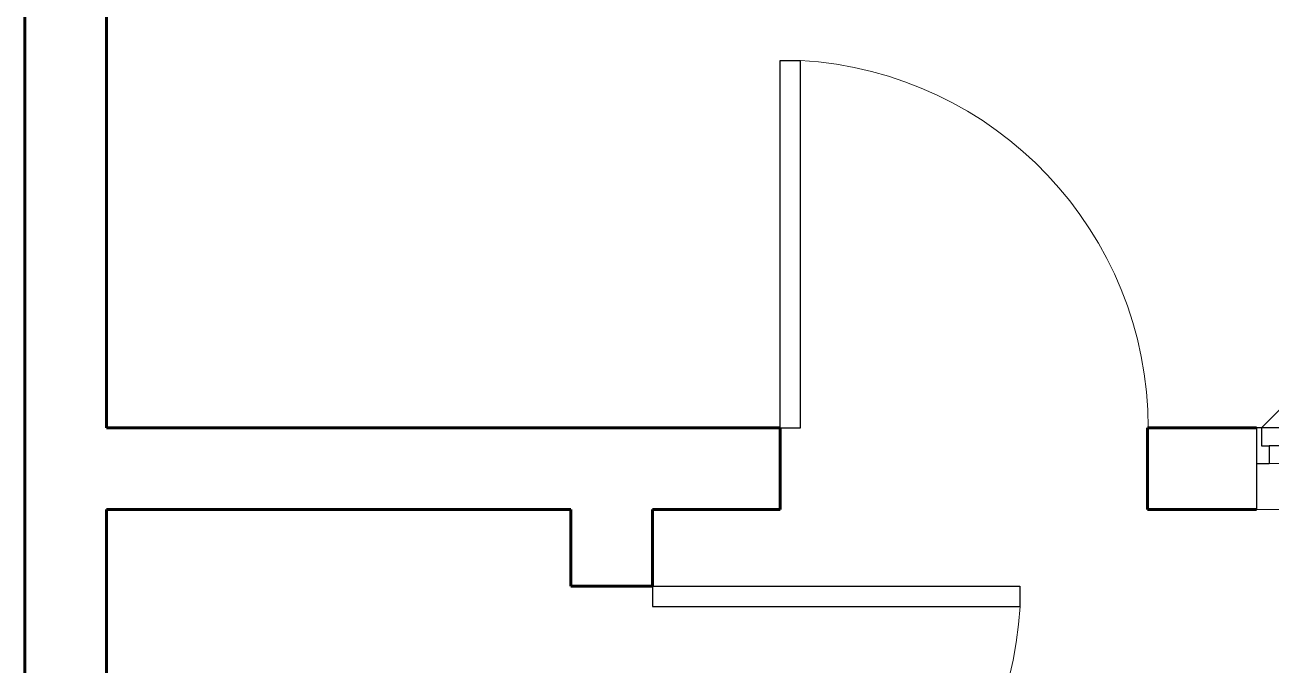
# Model space of a CAD drawing. Header units: inches. Extents: x -827 to 154, y -802 to 207.
# Drawn here: x -826.1 to -704, y -416.7 to -354 of the extents above; entities that cross this region are included whole.
import ezdxf

# ---------------------------------------------------------------- set-up
doc = ezdxf.new("R2010")
doc.units = ezdxf.units.IN
doc.header["$MEASUREMENT"] = 0
for name, color, linetype, lineweight in [('A-DOOR', 31, 'Continuous', 18), ('A-GLAZ', 151, 'Continuous', 18), ('A-WALL', 113, 'Continuous', 18)]:
    doc.layers.add(name, color=color, linetype=linetype, lineweight=lineweight)

# ---------------------------------------------------------------- blocks, each defined once
blk = doc.blocks.new('Single-Flush - 36_ x 84_-365098-Level 1')
at = {"layer": 'A-DOOR', "lineweight": 30}
for p, q in [((16, -4), (16, -40.01)), ((18, -4), (16, -4)), ((18, -4), (18, -40.01)), ((18, -40.01), (16, -40.01))]:
    blk.add_line(p, q, dxfattribs=at)
at = {"layer": 'A-DOOR', "lineweight": 9}
blk.add_arc((18, -4), 36.07, 180, 266.8211, dxfattribs=at)
blk = doc.blocks.new('Window-Casement-Double-Awning - 48_ x 53_-392653-Level 1')
at = {"layer": 'A-GLAZ', "lineweight": 9}
for p, q in [((-23.5, 4), (-7.24, 20.26)), ((23.5, 4), (7.24, 20.26)), ((-21.25, 4), (-2.75, 4)), ((2.75, 4), (21.25, 4)), ((-1.25, 0.5), (-22.75, 0.5)), ((22.75, 0.5), (1.25, 0.5))]:
    blk.add_line(p, q, dxfattribs=at)
at = {"layer": 'A-GLAZ'}
for p, q in [((0, 4), (-24, 4)), ((24, 4), (0, 4)), ((-24, -4), (0, -4)), ((0, -4), (24, -4))]:
    blk.add_line(p, q, dxfattribs=at)
at = {"layer": 'A-GLAZ', "lineweight": 30}
for p, q in [((-24, 4), (-24, -4)), ((-21.25, 4), (-24, 4)), ((-23.5, 4), (-23.5, 2.25)), ((-21.25, 4), (-21.25, 2.25)), ((-2.75, 4), (0, 4)), ((-2.75, 4), (-2.75, 2.25)), ((-0.5, 4), (-0.5, 2.25)), ((2.75, 4), (0, 4)), ((0.5, 4), (0.5, 2.25)), ((2.75, 4), (2.75, 2.25)), ((21.25, 4), (24, 4)), ((21.25, 4), (21.25, 2.25)), ((23.5, 4), (23.5, 2.25)), ((24, 4), (24, -4)), ((-23.5, 2.25), (-22.75, 2.25)), ((-21.25, 2.25), (-22.75, 2.25)), ((-22.75, 2.25), (-22.75, 0.5)), ((-2.75, 2.25), (-1.25, 2.25)), ((-1.25, 2.25), (-1.25, 0.5)), ((-0.5, 2.25), (-1.25, 2.25)), ((0.5, 2.25), (1.25, 2.25)), ((2.75, 2.25), (1.25, 2.25)), ((1.25, 2.25), (1.25, 0.5)), ((21.25, 2.25), (22.75, 2.25)), ((22.75, 2.25), (22.75, 0.5)), ((23.5, 2.25), (22.75, 2.25)), ((-24, 0.5), (-22.75, 0.5)), ((-1.25, 0.5), (0, 0.5)), ((0, 0.5), (1.25, 0.5)), ((22.75, 0.5), (24, 0.5))]:
    blk.add_line(p, q, dxfattribs=at)
at = {"layer": 'A-GLAZ', "lineweight": 40}
for p, q in [((-21.25, 3.12), (-2.75, 3.12)), ((2.75, 3.12), (21.25, 3.12))]:
    blk.add_line(p, q, dxfattribs=at)
at = {"layer": 'A-GLAZ', "lineweight": 9}
for centre, start, end in [((-23.5, 4), 360, 45), ((23.5, 4), 135, 180)]:
    blk.add_arc(centre, 23, start, end, dxfattribs=at)

msp = doc.modelspace()

# ---------------------------------------------------------------- linework, layer by layer
at = {"layer": 'A-WALL', "lineweight": 60}
for p, q in [((-826.145614, 206.523576), (-826.145614, -765.976424)), ((-818.145614, -393.476424), (-818.145614, -235.476424)), ((-752.145614, -393.476424), (-818.145614, -393.476424)), ((-752.145614, -401.476424), (-752.145614, -393.476424)), ((-705.465096, -393.476424), (-716.145614, -393.476424)), ((-716.145614, -393.476424), (-716.145614, -401.476424)), ((-818.145614, -479.476424), (-818.145614, -401.476424)), ((-818.145614, -401.476424), (-772.645614, -401.476424)), ((-772.645614, -401.476424), (-772.645614, -408.976424)), ((-764.645614, -401.476424), (-752.145614, -401.476424)), ((-764.645614, -408.976424), (-764.645614, -401.476424)), ((-716.145614, -401.476424), (-705.465096, -401.476424)), ((-772.645614, -408.976424), (-764.645614, -408.976424))]:
    msp.add_line(p, q, dxfattribs=at)

# ---------------------------------------------------------------- block references
at = {"layer": 'A-DOOR'}
for p, rotation in [((-734.145614, -397.476424), 180), ((-768.645614, -426.976424), 89.9999999999999)]:
    msp.add_blockref('Single-Flush - 36_ x 84_-365098-Level 1', p, dxfattribs=dict(at, rotation=rotation))
at = {"layer": 'A-GLAZ'}
msp.add_blockref('Window-Casement-Double-Awning - 48_ x 53_-392653-Level 1', (-681.465096, -397.476424), dxfattribs=at)

doc.saveas('drawing.dxf')
